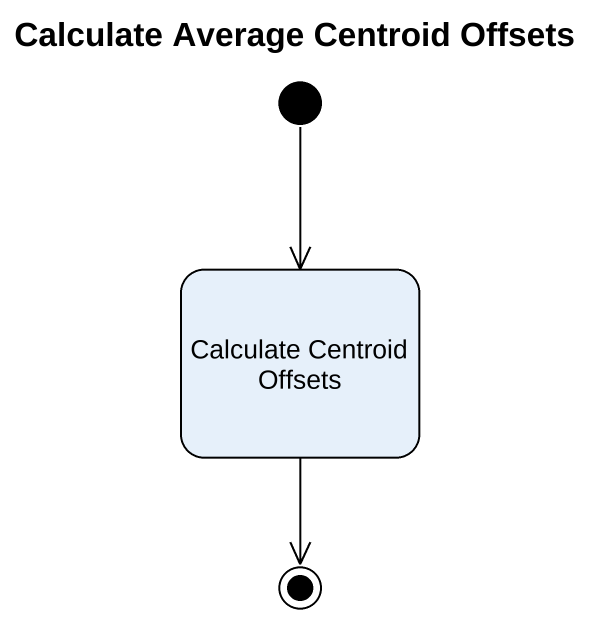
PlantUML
@startuml
title Calculate Average Centroid Offsets
hide empty description
state "Calculate Centroid Offsets" as Calculate_Centroid_Offsets
[*] --> Calculate_Centroid_Offsets
Calculate_Centroid_Offsets --> [*]
@enduml
